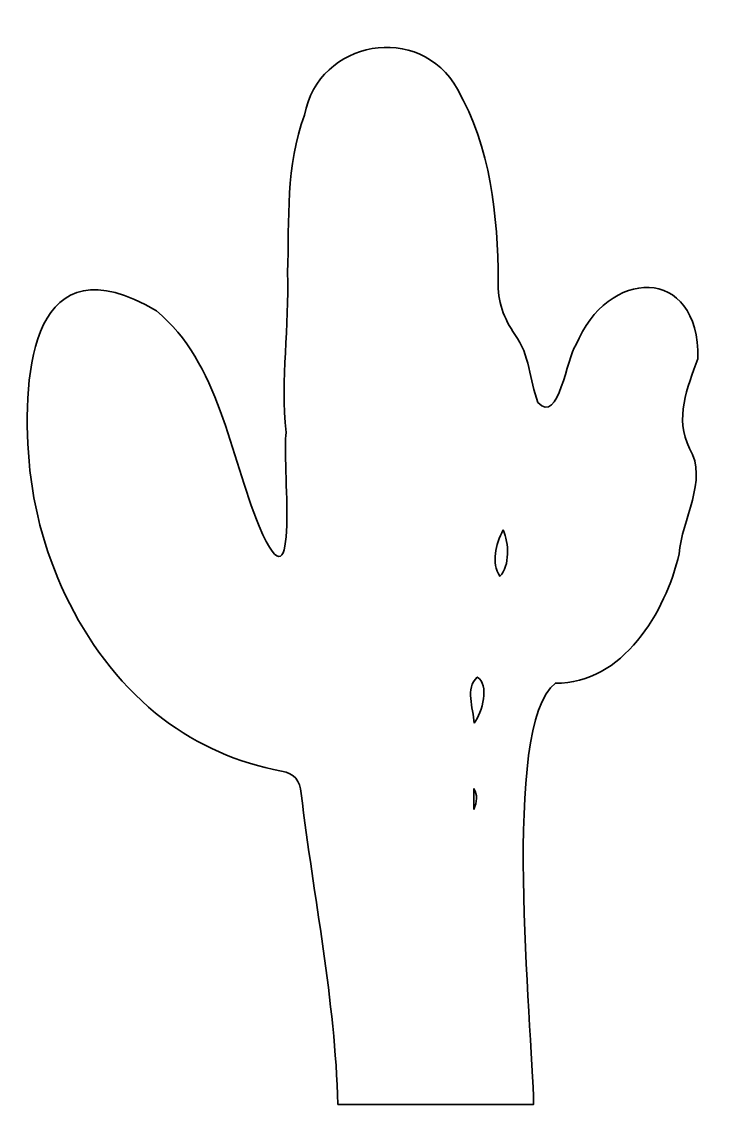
# Model space of a CAD drawing. Header units: inches. Extents: x 0.73 to 3.19, y -3.85 to 0.02.
import ezdxf

# ---------------------------------------------------------------- set-up
doc = ezdxf.new("R2010")
doc.units = ezdxf.units.IN
doc.header["$MEASUREMENT"] = 0
doc.layers.add('Layer 1', color=7, linetype='Continuous')

msp = doc.modelspace()

# ---------------------------------------------------------------- linework, layer by layer
at = {"layer": 'Layer 1', "color": 7, "lineweight": 35, "true_color": 0xffffff}
for points, knots in [([(1.8611, -3.8519), (1.8516, -3.4778), (1.7743, -3.1107), (1.73, -2.7392), (1.7256, -2.6925), (1.7061, -2.6672), (1.6594, -2.6586), (1.5036, -2.6306), (1.3611, -2.566), (1.235, -2.4717), (0.956, -2.2567), (0.785, -1.897), (0.7562, -1.5495), (0.7298, -1.225), (0.7701, -0.7489), (1.2118, -1.0108), (1.4377, -1.1969), (1.4731, -1.5238), (1.5795, -1.7824), (1.7299, -2.1302), (1.6599, -1.5371), (1.6759, -1.447), (1.655, -1.2558), (1.688, -1.0656), (1.6814, -0.874), (1.6877, -0.6846), (1.6735, -0.4908), (1.742, -0.3102), (1.7915, -0.0403), (2.1558, 0.0245), (2.2888, -0.2175), (2.4082, -0.4242), (2.4337, -0.6709), (2.4351, -0.9048), (2.4307, -0.976), (2.4566, -1.0391), (2.4943, -1.0958), (2.5501, -1.1685), (2.5451, -1.2581), (2.5771, -1.3388), (2.652, -1.4226), (2.6796, -1.1748), (2.7132, -1.1337), (2.8216, -0.8581), (3.1568, -0.8425), (3.1492, -1.1829), (3.1123, -1.2829), (3.0649, -1.3986), (3.1199, -1.5032), (3.1867, -1.6183), (3.092, -1.7584), (3.0819, -1.8811), (3.0355, -2.0878), (2.8785, -2.3483), (2.6397, -2.3438), (2.4425, -2.495), (2.5574, -3.5692), (2.5617, -3.8519), (2.3282, -3.8519), (2.0946, -3.8519), (1.8611, -3.8519)], [0, 0, 0, 0, 1, 1, 1, 2, 2, 2, 3, 3, 3, 4, 4, 4, 5, 5, 5, 6, 6, 6, 7, 7, 7, 8, 8, 8, 9, 9, 9, 10, 10, 10, 11, 11, 11, 12, 12, 12, 13, 13, 13, 14, 14, 14, 15, 15, 15, 16, 16, 16, 17, 17, 17, 18, 18, 18, 19, 19, 19, 20, 20, 20, 20]), ([(2.4521, -1.7954), (2.4262, -1.8475), (2.4087, -1.9133), (2.4412, -1.9613), (2.477, -1.9217), (2.4739, -1.844), (2.4521, -1.7954)], [0, 0, 0, 0, 1, 1, 1, 2, 2, 2, 2]), ([(2.3486, -2.4877), (2.3786, -2.4471), (2.4045, -2.3499), (2.3601, -2.3221), (2.3157, -2.364), (2.3459, -2.4301), (2.3486, -2.4877)], [0, 0, 0, 0, 1, 1, 1, 2, 2, 2, 2]), ([(2.3481, -2.7964), (2.3582, -2.7673), (2.3621, -2.7447), (2.3481, -2.7222), (2.3481, -2.7448), (2.3481, -2.7674), (2.3481, -2.7964)], [0, 0, 0, 0, 1, 1, 1, 2, 2, 2, 2])]:
    msp.add_open_spline(points, degree=3, knots=knots, dxfattribs=at)

doc.saveas('drawing.dxf')
